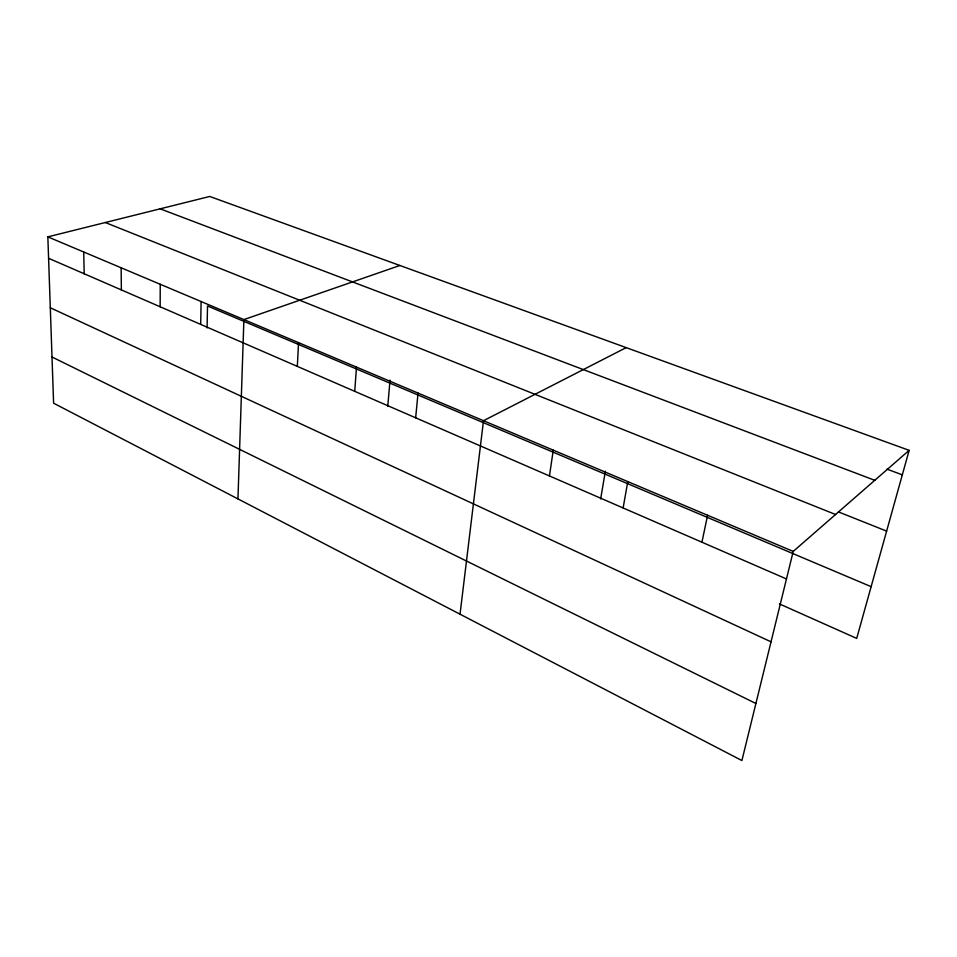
<?xml version="1.0" encoding="UTF-8"?>
<svg xmlns="http://www.w3.org/2000/svg" width="957" height="957" viewBox="0 0 957 957"><rect width="100%" height="100%" fill="white"/><g stroke="black" fill="none" stroke-linecap="round" stroke-linejoin="round"><path stroke-width="1.44" d="M160.154 306.778L160.238 284.289M200.695 324.399L201.114 301.539M207.071 327.904L207.525 305.989L871.133 586.665M237.958 498.908L243.891 319.59L399.906 265.484M297.316 366.375L298.56 342.666M354.724 391.329L356.506 367.117M387.764 406.426L390.025 380.156M415.649 417.802L418.042 393.088M460.03 614.203L483.5 420.709L626.189 347.63M549.45 475.94L553.266 450.149M600.661 498.956L605.35 471.179M623.115 507.964L627.792 481.598M701.936 542.212L707.594 515.273M909.15 450.34L793.221 551.411L741.902 760.54L53.604 403.196L47.85 236.858L209.739 196.46L909.15 450.34L856.706 638.403L779.393 603.903M887.055 469.157L902.319 474.851M160.19 208.829L874.77 480.318M838.476 511.923L886.625 531.111M105.294 222.526L835.569 514.495M47.85 236.858L793.221 551.411M48.592 258.294L786.463 578.949M50.302 307.759L771.031 641.824M52.001 356.997L755.898 703.491M83.714 251.99L84.204 273.774M121.144 267.793L121.36 289.911"/></g></svg>
